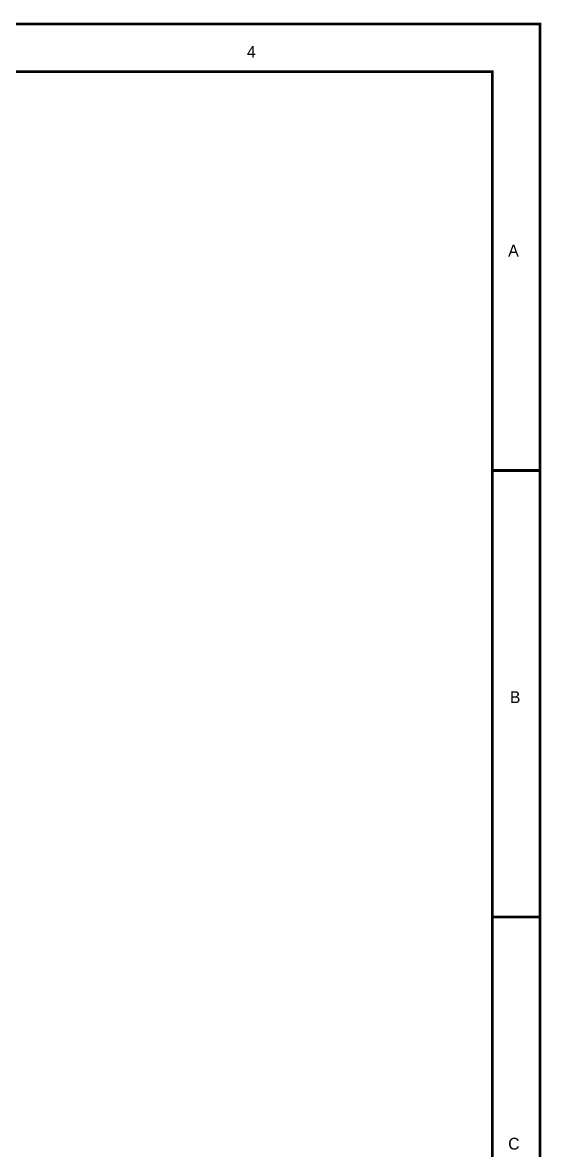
# Model space of a CAD drawing. Header units: inches. Extents: x 0 to 9.51, y -0.01 to 7.51.
# Drawn here: x 7.328 to 9.505, y 2.77 to 7.506 of the extents above; entities that cross this region are included whole.
import ezdxf

# ---------------------------------------------------------------- set-up
doc = ezdxf.new("R2010")
doc.units = ezdxf.units.IN
doc.header["$MEASUREMENT"] = 0
doc.layers.add('Sheet', color=255, linetype='Continuous')

msp = doc.modelspace()

# ---------------------------------------------------------------- linework, layer by layer
at = {"layer": 'Sheet'}
for points in [[(0.0013, 7.5, 0.0118, 0.0118, 0), (9.4991, 7.5, 0.0118, 0.0118, 0), (9.4991, 0, 0.0118, 0.0118, 0), (0.0013, 0, 0.0118, 0.0118, 0), (0.0013, 7.5, 0.0118, 0.0118, 0)], [(0.0013, 7.5, 0.0039, 0.0039, 0), (0.0013, 0, 0.0039, 0.0039, 0), (9.4991, 0, 0.0039, 0.0039, 0), (9.4991, 7.5, 0.0039, 0.0039, 0), (0.0013, 7.5, 0.0039, 0.0039, 0), (0.0013, 7.5, 0.0039, 0.0039, 0)], [(0.2012, 7.2997, 0.0118, 0.0118, 0), (9.2993, 7.2997, 0.0118, 0.0118, 0), (9.2993, 0.1999, 0.0118, 0.0118, 0), (0.2012, 0.1999, 0.0118, 0.0118, 0), (0.2012, 7.2997, 0.0118, 0.0118, 0)], [(0.2012, 7.2997, 0.0039, 0.0039, 0), (0.2012, 0.1999, 0.0039, 0.0039, 0), (9.2993, 0.1999, 0.0039, 0.0039, 0), (9.2993, 7.2997, 0.0039, 0.0039, 0), (0.2012, 7.2997, 0.0039, 0.0039, 0), (0.2012, 7.2997, 0.0039, 0.0039, 0)]]:
    msp.add_lwpolyline(points, format="xyseb", close=True, dxfattribs=at)
for points in [[(9.4991, 7.5, 0.0118, 0.0118, 0), (9.2993, 7.5, 0.0118, 0.0118, 0)], [(9.4991, 7.5, 0.0118, 0.0118, 0), (9.4991, 7.2997, 0.0118, 0.0118, 0)], [(9.4991, 5.625, 0.0118, 0.0118, 0), (9.2993, 5.625, 0.0118, 0.0118, 0)], [(9.4991, 3.75, 0.0118, 0.0118, 0), (9.2993, 3.75, 0.0118, 0.0118, 0)]]:
    msp.add_lwpolyline(points, format="xyseb", dxfattribs=at)

# ---------------------------------------------------------------- texts
for s, p in [('4', (8.2692, 7.3585)), ('A', (9.3656, 6.5236)), ('B', (9.3727, 4.6486)), ('C', (9.3656, 2.7736))]:
    msp.add_text(s, height=0.0495, dxfattribs=at).set_placement(p)

doc.saveas('drawing.dxf')
